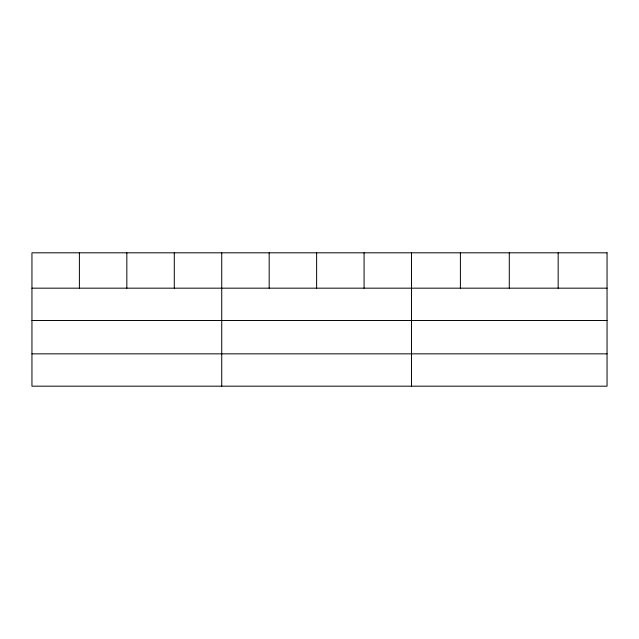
<?xml version="1.0" encoding="UTF-8"?>
<svg xmlns="http://www.w3.org/2000/svg" width="639" height="639" viewBox="0 0 639 639"><rect width="100%" height="100%" fill="white"/><g stroke="black" fill="none" stroke-linecap="round" stroke-linejoin="round"><path stroke-width="0.96" d="M31.95 288.173L607.05 288.173M31.95 320.514L607.05 320.514M31.95 353.846L607.05 353.846M558.166 252.812L558.166 288.173M509.283 252.812L509.283 288.173M460.399 252.812L460.399 288.173M411.516 252.812L411.516 386.188M364.07 252.812L364.07 288.173M316.624 252.812L316.624 288.173M269.179 252.812L269.179 288.173M221.733 252.812L221.733 386.188M174.287 252.812L174.287 288.173M126.841 252.812L126.841 288.173M79.396 252.812L79.396 288.173M607.05 252.812L31.95 252.812L31.95 386.188L607.05 386.188L607.05 252.812"/></g></svg>
